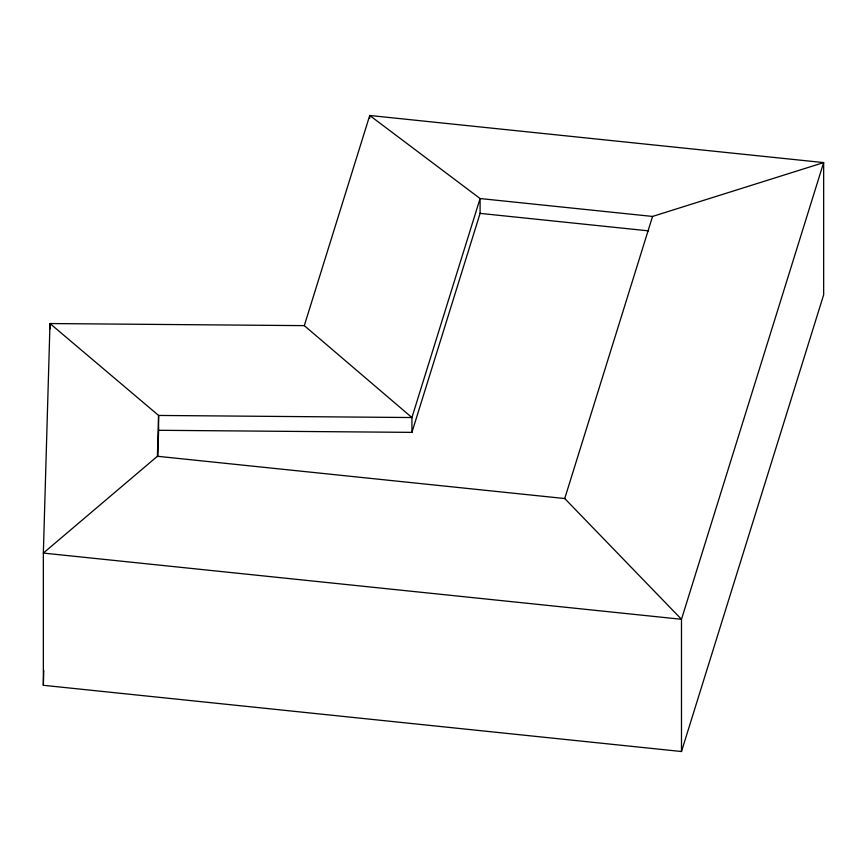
<?xml version="1.0" encoding="UTF-8"?>
<svg xmlns="http://www.w3.org/2000/svg" width="867" height="867" viewBox="0 0 867 867"><rect width="100%" height="100%" fill="white"/><g stroke="black" fill="none" stroke-linecap="round" stroke-linejoin="round"><path stroke-width="1.3" d="M157.827 456.627L158.585 430.292L411.923 432.373L411.923 417.536L304.306 325.634L369.732 115.484L823.65 162.595L823.65 294.813L681.484 751.516L43.35 685.298L43.783 670.44M369.732 118.183L369.732 115.484L480.09 198.543L652.548 216.436L823.65 162.595L681.484 619.287L43.35 553.081L157.404 456.27L158.585 415.445L49.993 323.543L43.35 553.081L43.35 685.298M411.923 432.373L480.09 213.38L480.09 198.543L411.923 417.536L158.585 415.445L158.585 430.292M681.484 751.516L681.484 619.287L564.731 498.536L652.548 216.436M304.306 325.634L49.993 323.543L49.993 328.94M480.09 213.38L648.505 230.86M157.404 456.27L564.731 498.536"/></g></svg>
